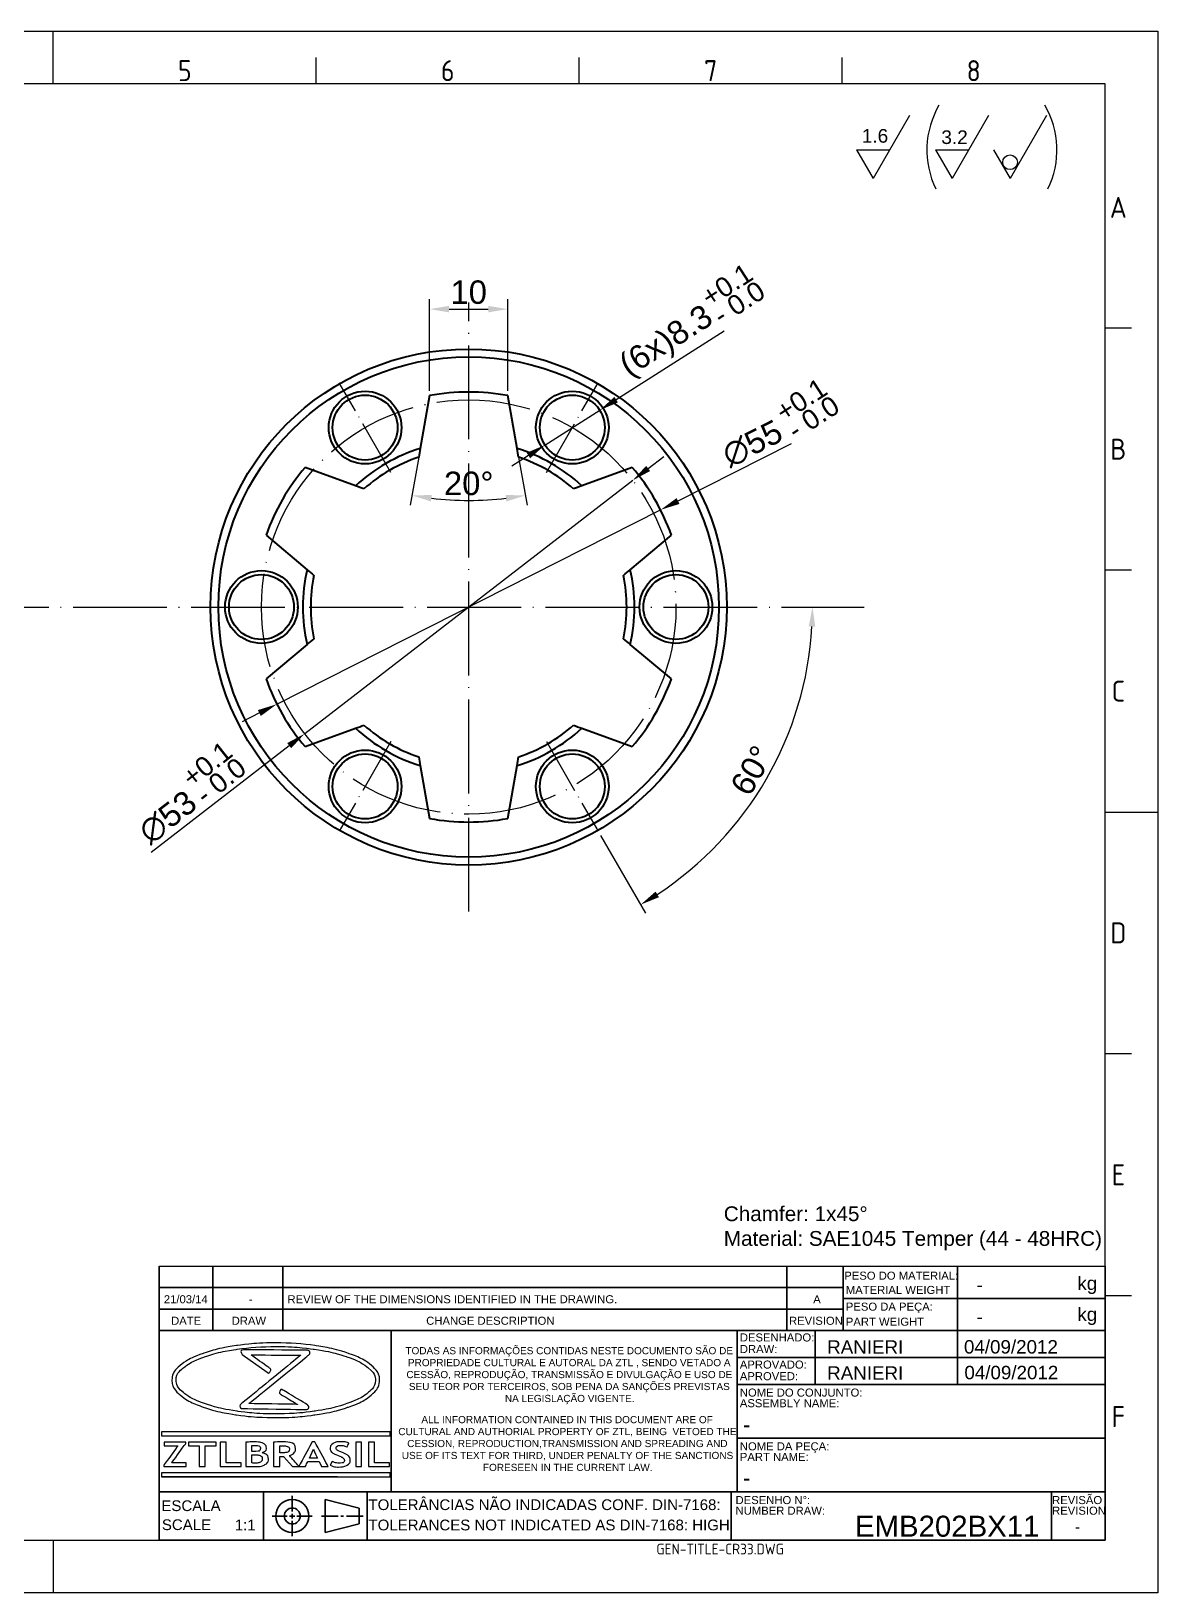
# Model space of a CAD drawing. Header units: millimetres. Extents: x 2070 to 2352, y 1244 to 1444.
# Drawn here: x 2208.4 to 2352.4, y 1244.4 to 1444.1 of the extents above; entities that cross this region are included whole.
import ezdxf
from ezdxf.enums import TextEntityAlignment as Align

# ---------------------------------------------------------------- set-up
doc = ezdxf.new("R2010")
doc.units = ezdxf.units.MM
for name, pattern in [('ACAD_ISO02W100', [15, 12, -3]), ('ACAD_ISO04W100', [30, 24, -3, 0, -3]), ('ACAD_ISO05W100', [33, 24, -3, 0, -3, 0, -3])]:
    doc.linetypes.add(name, pattern=pattern)
for name, color, linetype, lineweight in [('AM_0', 7, 'Continuous', 40), ('AM_4', 1, 'ACAD_ISO04W100', 25), ('AM_5', 3, 'Continuous', 25), ('AM_8', 40, 'ACAD_ISO02W100', 35), ('AM_BOR', 2, 'ACAD_ISO05W100', 35)]:
    doc.layers.add(name, color=color, linetype=linetype, lineweight=lineweight)
doc.layers.add('Camada 1', color=7, linetype='Continuous')
doc.styles.add('ACISOTS', font='isocp.shx', dxfattribs={"height": 1})
doc.styles.get("Standard").update_dxf_attribs({"font": 'arial.ttf'})
doc.dimstyles.new('ISO-25', dxfattribs={"dimtxt": 3, "dimasz": 2.5, "dimexe": 1.25, "dimexo": 0.625, "dimtad": 1, "dimtxsty": 'Standard', "dimcen": 2.5, "dimadec": 0, "dimazin": 0, "dimtfac": 1, "dimtmove": 0, "dimatfit": 3, "dimfxl": 1, "dimarcsym": 0})

# ---------------------------------------------------------------- blocks, each defined once
blk = doc.blocks.new('A3 ZTL')
for p, q in [((401.17, 280.82), (19.57, 280.82)), ((401.17, 9.78), (401.17, 280.82)), ((19.57, 9.78), (401.17, 9.78))]:
    blk.add_line(p, q)
at = {"layer": 'AM_BOR', "color": 135, "linetype": 'Continuous', "lineweight": 25}
for p, q in [((0, 290.61), (410.96, 290.61)), ((410.96, 290.61), (410.96, 0)), ((410.96, 0), (0, 0))]:
    blk.add_line(p, q, dxfattribs=at)
at = {"layer": 'AM_BOR', "color": 135, "lineweight": 25}
for p, q in [((205.48, 280.82), (205.48, 290.61)), ((254.4, 280.82), (254.4, 285.71)), ((303.33, 280.82), (303.33, 285.71)), ((352.25, 280.82), (352.25, 285.71)), ((406.07, 235.32), (401.17, 235.32)), ((406.07, 190.31), (401.17, 190.31)), ((401.17, 145.3), (410.96, 145.3)), ((406.07, 100.29), (401.17, 100.29)), ((406.07, 55.28), (401.17, 55.28)), ((205.48, 9.78), (205.48, 0))]:
    blk.add_line(p, q, dxfattribs=at)
at = {"layer": 'AM_BOR', "color": 135, "lineweight": 25, "style": 'ACISOTS'}
for s, p in [('5', (229.94, 283.27)), ('6', (278.86, 283.27)), ('7', (327.79, 283.27)), ('8', (376.71, 283.27)), ('A', (403.62, 257.83)), ('B', (403.62, 212.82)), ('C', (403.62, 167.81)), ('D', (403.62, 122.8)), ('E', (403.62, 77.79)), ('F', (403.62, 32.78))]:
    blk.add_text(s, height=3.91, dxfattribs=at).set_placement(p, align=Align.MIDDLE)
blk = doc.blocks.new('*D17')
at = {"layer": 'AM_5', "color": 0, "lineweight": -2, "ltscale": 0.5, "transparency": 16777216}
for p, q in [((2296.97, 1405.77), (2283.18, 1396.99)), ((2274.07, 1391.19), (2281.07, 1395.65)), ((2271.96, 1389.85), (2269.85, 1388.51))]:
    blk.add_line(p, q, dxfattribs=at)
at = {"layer": 'AM_5', "color": 0, "ltscale": 0.5, "transparency": 16777216}
for points in [[(2282.95, 1397.35), (2283.4, 1396.64), (2281.07, 1395.65)], [(2271.73, 1390.2), (2272.18, 1389.5), (2274.07, 1391.19)]]:
    blk.add_solid(points, dxfattribs=at)
at = {"layer": 'Defpoints', "color": 0, "ltscale": 0.5, "transparency": 16777216}
for p in [(2281.07, 1395.65), (2274.07, 1391.19)]:
    blk.add_point(p, dxfattribs=at)
at = {"layer": 'AM_5', "color": 0, "ltscale": 0.5, "transparency": 16777216, "insert": (2289.74, 1404.24), "char_height": 3, "attachment_point": 5, "rotation": 32.4805}
blk.add_mtext('(6x)8.3', dxfattribs=at)
blk = doc.blocks.new('*D18')
at = {"layer": 'AM_5', "color": 0, "lineweight": -2, "ltscale": 0.5, "transparency": 16777216}
for p, q in [((2259.32, 1398.14), (2259.32, 1409.83)), ((2261.82, 1408.58), (2266.82, 1408.58)), ((2269.32, 1398.14), (2269.32, 1409.83))]:
    blk.add_line(p, q, dxfattribs=at)
at = {"layer": 'AM_5', "color": 0, "ltscale": 0.5, "transparency": 16777216}
for points in [[(2261.82, 1408.99), (2261.82, 1408.16), (2259.32, 1408.58)], [(2266.82, 1408.99), (2266.82, 1408.16), (2269.32, 1408.58)]]:
    blk.add_solid(points, dxfattribs=at)
at = {"layer": 'Defpoints', "color": 0, "ltscale": 0.5, "transparency": 16777216}
for p in [(2269.32, 1408.58), (2259.32, 1397.52), (2269.32, 1397.52)]:
    blk.add_point(p, dxfattribs=at)
at = {"layer": 'AM_5', "color": 0, "ltscale": 0.5, "transparency": 16777216, "insert": (2264.32, 1410.73), "char_height": 3, "attachment_point": 5}
blk.add_mtext('10', dxfattribs=at)
blk = doc.blocks.new('*D19')
at = {"layer": 'AM_5', "color": 0, "lineweight": -2, "ltscale": 0.5, "transparency": 16777216}
for p, q in [((2258.02, 1390.13), (2256.85, 1383.52)), ((2270.62, 1390.13), (2271.79, 1383.52))]:
    blk.add_line(p, q, dxfattribs=at)
blk.add_arc((2264.32, 1425.87), 41.76, 263.4309, 276.5691, dxfattribs=at)
at = {"layer": 'AM_5', "color": 0, "ltscale": 0.5, "transparency": 16777216}
for points in [[(2259.48, 1383.98), (2259.6, 1384.8), (2257.07, 1384.75)], [(2269.03, 1384.8), (2269.15, 1383.98), (2271.57, 1384.75)]]:
    blk.add_solid(points, dxfattribs=at)
at = {"layer": 'Defpoints', "color": 0, "ltscale": 0.5, "transparency": 16777216}
for p in [(2259.32, 1397.52), (2269.32, 1397.52), (2258.12, 1390.75), (2270.51, 1390.75), (2261.89, 1384.19)]:
    blk.add_point(p, dxfattribs=at)
at = {"layer": 'AM_5', "color": 0, "ltscale": 0.5, "transparency": 16777216, "insert": (2264.32, 1386.27), "char_height": 3, "attachment_point": 5}
blk.add_mtext('20°', dxfattribs=at)
blk = doc.blocks.new('*D20')
at = {"layer": 'AM_5', "color": 0, "lineweight": -2, "ltscale": 0.5, "transparency": 16777216}
blk.add_line((2281.19, 1341.25), (2286.92, 1331.32), dxfattribs=at)
blk.add_arc((2264.32, 1370.47), 43.96, 303.2586, 356.7414, dxfattribs=at)
at = {"layer": 'AM_5', "color": 0, "ltscale": 0.5, "transparency": 16777216}
for points in [[(2307.79, 1367.99), (2308.63, 1367.96), (2308.28, 1370.47)], [(2288.65, 1333.36), (2288.21, 1334.07), (2286.3, 1332.4)]]:
    blk.add_solid(points, dxfattribs=at)
at = {"layer": 'Defpoints', "color": 0, "ltscale": 0.5, "transparency": 16777216}
for p in [(2153.32, 1370.47), (2314.88, 1370.47), (2274.26, 1353.26), (2298, 1342.21), (2280.88, 1341.79)]:
    blk.add_point(p, dxfattribs=at)
at = {"layer": 'AM_5', "color": 0, "ltscale": 0.5, "transparency": 16777216, "insert": (2300.52, 1349.57), "char_height": 3, "attachment_point": 5, "rotation": 60}
blk.add_mtext('60°', dxfattribs=at)
blk = doc.blocks.new('*D21')
at = {"layer": 'AM_5', "color": 0, "lineweight": -2, "ltscale": 0.5, "transparency": 16777216}
for p, q in [((2305.55, 1391.36), (2291.08, 1384.03)), ((2239.79, 1358.05), (2288.85, 1382.9)), ((2237.56, 1356.92), (2235.33, 1355.79))]:
    blk.add_line(p, q, dxfattribs=at)
at = {"layer": 'AM_5', "color": 0, "ltscale": 0.5, "transparency": 16777216}
for points in [[(2290.89, 1384.4), (2291.27, 1383.66), (2288.85, 1382.9)], [(2237.37, 1357.29), (2237.74, 1356.54), (2239.79, 1358.05)]]:
    blk.add_solid(points, dxfattribs=at)
at = {"layer": 'Defpoints', "color": 0, "ltscale": 0.5, "transparency": 16777216}
for p in [(2288.85, 1382.9), (2239.79, 1358.05)]:
    blk.add_point(p, dxfattribs=at)
at = {"layer": 'AM_5', "color": 0, "ltscale": 0.5, "transparency": 16777216, "insert": (2300.6, 1391.37), "char_height": 3, "attachment_point": 5, "rotation": 26.8656}
blk.add_mtext('∅55', dxfattribs=at)
blk = doc.blocks.new('*D22')
at = {"layer": 'AM_5', "color": 0, "lineweight": -2, "ltscale": 0.5, "transparency": 16777216}
for p, q in [((2287.27, 1388.2), (2289.25, 1389.73)), ((2285.29, 1386.67), (2243.35, 1354.27)), ((2223.73, 1339.12), (2241.37, 1352.74))]:
    blk.add_line(p, q, dxfattribs=at)
at = {"layer": 'AM_5', "color": 0, "ltscale": 0.5, "transparency": 16777216}
for points in [[(2287.01, 1388.53), (2287.52, 1387.87), (2285.29, 1386.67)], [(2241.11, 1353.07), (2241.62, 1352.42), (2243.35, 1354.27)]]:
    blk.add_solid(points, dxfattribs=at)
at = {"layer": 'Defpoints', "color": 0, "ltscale": 0.5, "transparency": 16777216}
for p in [(2285.29, 1386.67), (2243.35, 1354.27)]:
    blk.add_point(p, dxfattribs=at)
at = {"layer": 'AM_5', "color": 0, "ltscale": 0.5, "transparency": 16777216, "insert": (2225.84, 1343.58), "char_height": 3, "attachment_point": 5, "rotation": 37.6856}
blk.add_mtext('∅53', dxfattribs=at)

msp = doc.modelspace()

# ---------------------------------------------------------------- linework, layer by layer
at = {"linetype": 'Continuous'}
msp.add_line((2224.74, 1286.165), (2345.704, 1286.165), dxfattribs=at)
at = {"layer": 'AM_0', "linetype": 'Continuous'}
for p, q in [((2259.318, 1397.515), (2258.125, 1390.749)), ((2270.511, 1390.749), (2269.318, 1397.515)), ((2249.855, 1385.974), (2243.399, 1388.324)), ((2285.236, 1388.324), (2278.78, 1385.974)), ((2238.399, 1379.664), (2243.662, 1375.248)), ((2284.973, 1375.248), (2290.236, 1379.664)), ((2243.662, 1365.699), (2238.399, 1361.283)), ((2290.236, 1361.283), (2284.973, 1365.699)), ((2243.399, 1352.623), (2249.855, 1354.972)), ((2278.78, 1354.972), (2285.236, 1352.623)), ((2258.125, 1350.198), (2259.318, 1343.432)), ((2269.318, 1343.432), (2270.511, 1350.198))]:
    msp.add_line(p, q, dxfattribs=at)
for centre, radius in [((2264.318, 1370.473), 33), ((2264.318, 1370.473), 32), ((2251.068, 1393.423), 4.65), ((2251.068, 1393.423), 4.15), ((2277.568, 1393.423), 4.65), ((2277.568, 1393.423), 4.15), ((2237.818, 1370.473), 4.65), ((2237.818, 1370.473), 4.15), ((2290.818, 1370.473), 4.65), ((2290.818, 1370.473), 4.15), ((2251.068, 1347.524), 4.65), ((2251.068, 1347.524), 4.15), ((2277.568, 1347.524), 4.65), ((2277.568, 1347.524), 4.15)]:
    msp.add_circle(centre, radius, dxfattribs=at)
for radius, start, end in [(27.5, 79.52432, 100.47568), (21.2, 106.98535, 133.01465), (21.2, 46.98535, 73.01465), (27.5, 139.52432, 160.47568), (20.2, 108.43922, 131.56078), (20.2, 48.43922, 71.56078), (27.5, 19.52432, 40.47568), (21.2, 166.98535, 193.01465), (20.2, 168.43922, 191.56078), (20.2, 348.43922, 11.56078), (21.2, 346.98535, 13.01465), (27.5, 199.52432, 220.47568), (27.5, 319.52432, 340.47568), (21.2, 226.98535, 253.01465), (20.2, 228.43922, 251.56078), (21.2, 286.98535, 313.01465), (20.2, 288.43922, 311.56078), (27.5, 259.52432, 280.47568)]:
    msp.add_arc((2264.318, 1370.473), radius, start, end, dxfattribs=at)
for points in [[(2258.125, 1390.749), (2258.059, 1390.379), (2257.994, 1390.008), (2257.928, 1389.636)], [(2270.707, 1389.636), (2270.641, 1390.008), (2270.576, 1390.379), (2270.511, 1390.749)], [(2250.917, 1385.588), (2250.562, 1385.717), (2250.208, 1385.846), (2249.855, 1385.974)], [(2278.78, 1385.974), (2278.427, 1385.846), (2278.073, 1385.717), (2277.719, 1385.588)], [(2243.662, 1375.248), (2243.95, 1375.006), (2244.238, 1374.764), (2244.527, 1374.522)], [(2284.108, 1374.522), (2284.397, 1374.764), (2284.686, 1375.006), (2284.973, 1375.248)], [(2244.527, 1366.425), (2244.238, 1366.183), (2243.95, 1365.941), (2243.662, 1365.699)], [(2284.973, 1365.699), (2284.686, 1365.941), (2284.397, 1366.183), (2284.108, 1366.425)], [(2249.855, 1354.972), (2250.208, 1355.101), (2250.562, 1355.23), (2250.917, 1355.359)], [(2277.719, 1355.359), (2278.073, 1355.23), (2278.427, 1355.101), (2278.78, 1354.972)], [(2257.928, 1351.311), (2257.994, 1350.939), (2258.059, 1350.568), (2258.125, 1350.198)], [(2270.511, 1350.198), (2270.576, 1350.568), (2270.641, 1350.939), (2270.707, 1351.311)]]:
    msp.add_open_spline(points, degree=3, dxfattribs=at)
at = {"layer": 'AM_4', "ltscale": 0.5}
for p, q in [((2264.318, 1331.523), (2264.318, 1409.424)), ((2153.324, 1370.473), (2314.877, 1370.473))]:
    msp.add_line(p, q, dxfattribs=at)
at = {"layer": 'AM_4', "ltscale": 0.3}
for p, q in [((2254.38, 1387.686), (2247.755, 1399.161)), ((2274.255, 1387.686), (2280.88, 1399.161)), ((2254.38, 1353.261), (2247.755, 1341.786)), ((2274.255, 1353.261), (2280.88, 1341.786))]:
    msp.add_line(p, q, dxfattribs=at)
at = {"layer": 'AM_4', "ltscale": 0.5}
msp.add_circle((2264.318, 1370.473), 26.5, dxfattribs=at)
at = {"layer": 'AM_5'}
for p, q in [((2320.696, 1433.345), (2316.04, 1425.28)), ((2330.779, 1433.345), (2326.123, 1425.28)), ((2338.193, 1433.345), (2333.537, 1425.28)), ((2313.924, 1428.946), (2318.156, 1428.946)), ((2313.924, 1428.946), (2316.04, 1425.28)), ((2324.007, 1428.946), (2328.239, 1428.946)), ((2324.007, 1428.946), (2326.123, 1425.28)), ((2331.421, 1428.946), (2333.537, 1425.28))]:
    msp.add_line(p, q, dxfattribs=at)
msp.add_circle((2333.545, 1427.358), 0.939, dxfattribs=at)
for centre, start, end in [((2334.303, 1428.938), 149.81687, 205.95777), ((2328.141, 1428.938), 334.04223, 30.18313)]:
    msp.add_arc(centre, 11.397, start, end, dxfattribs=at)
at = {"layer": 'AM_8', "color": 0, "linetype": 'Continuous'}
for p, q in [((2224.74, 1286.165), (2224.74, 1251.113)), ((2231.613, 1286.165), (2231.613, 1277.918)), ((2240.548, 1286.165), (2240.548, 1277.918)), ((2305.004, 1286.165), (2305.004, 1277.918)), ((2312.197, 1277.918), (2312.197, 1286.165)), ((2326.803, 1286.165), (2326.803, 1282.042)), ((2345.704, 1251.113), (2345.704, 1286.165)), ((2312.197, 1283.416), (2224.74, 1283.416)), ((2224.74, 1280.667), (2312.197, 1280.667)), ((2312.197, 1282.042), (2345.704, 1282.042)), ((2326.803, 1282.042), (2326.803, 1277.918)), ((2224.74, 1277.918), (2297.593, 1277.918)), ((2254.395, 1277.918), (2254.395, 1257.299)), ((2297.593, 1277.918), (2345.704, 1277.918)), ((2298.643, 1277.918), (2298.643, 1264.859)), ((2308.622, 1277.918), (2308.622, 1271.045)), ((2326.803, 1277.918), (2326.803, 1271.045)), ((2298.643, 1274.481), (2345.704, 1274.481)), ((2298.643, 1271.045), (2345.704, 1271.045)), ((2298.643, 1264.859), (2298.643, 1257.299)), ((2298.643, 1264.172), (2345.704, 1264.172)), ((2225.041, 1259.231), (2247.556, 1259.231)), ((2297.593, 1257.299), (2224.74, 1257.299)), ((2255.23, 1257.299), (2224.74, 1257.299)), ((2238.097, 1257.299), (2238.097, 1251.113)), ((2241.76, 1256.803), (2241.76, 1254.763)), ((2250.304, 1255.226), (2245.98, 1256.322)), ((2245.98, 1256.322), (2245.98, 1252.09)), ((2251.332, 1257.299), (2251.332, 1251.113)), ((2297.593, 1257.299), (2338.831, 1257.299)), ((2297.88, 1251.113), (2297.88, 1257.299)), ((2345.704, 1257.299), (2338.831, 1257.299)), ((2338.831, 1257.299), (2338.831, 1251.113)), ((2241.76, 1254.48), (2241.76, 1253.871)), ((2250.304, 1255.226), (2250.304, 1253.186)), ((2239.175, 1254.206), (2241.115, 1254.206)), ((2241.41, 1254.206), (2242.092, 1254.206)), ((2241.76, 1253.598), (2241.76, 1251.609)), ((2242.355, 1254.206), (2244.283, 1254.206)), ((2245.509, 1254.206), (2247.635, 1254.206)), ((2250.304, 1253.186), (2245.98, 1252.09)), ((2247.962, 1254.206), (2248.304, 1254.206)), ((2248.7, 1254.206), (2250.805, 1254.206)), ((2224.74, 1251.113), (2345.704, 1251.113))]:
    msp.add_line(p, q, dxfattribs=at)
for radius in [2.116, 1.02]:
    msp.add_circle((2241.76, 1254.206), radius, dxfattribs=at)
at = {"layer": 'Camada 1'}
for points, knots in [([(2239.649, 1276.355), (2241.422, 1276.355), (2243.116, 1276.231), (2244.664, 1276.006), (2244.664, 1276.006), (2246.273, 1275.773), (2247.724, 1275.43), (2248.941, 1275.006), (2248.941, 1275.006), (2250.19, 1274.57), (2251.199, 1274.043), (2251.888, 1273.454), (2251.888, 1273.454), (2252.559, 1272.881), (2252.929, 1272.247), (2252.929, 1271.576), (2252.929, 1271.576), (2252.929, 1270.906), (2252.559, 1270.272), (2251.888, 1269.698), (2251.888, 1269.698), (2251.199, 1269.109), (2250.19, 1268.583), (2248.941, 1268.147), (2248.941, 1268.147), (2247.724, 1267.722), (2246.273, 1267.38), (2244.664, 1267.146), (2244.664, 1267.146), (2243.116, 1266.921), (2241.422, 1266.797), (2239.649, 1266.797), (2239.649, 1266.797), (2237.876, 1266.797), (2236.181, 1266.921), (2234.633, 1267.146), (2234.633, 1267.146), (2233.024, 1267.38), (2231.573, 1267.722), (2230.356, 1268.147), (2230.356, 1268.147), (2229.107, 1268.583), (2228.099, 1269.109), (2227.41, 1269.698), (2227.41, 1269.698), (2226.739, 1270.272), (2226.368, 1270.906), (2226.368, 1271.576), (2226.368, 1271.576), (2226.368, 1272.247), (2226.739, 1272.881), (2227.41, 1273.454), (2227.41, 1273.454), (2228.099, 1274.043), (2229.107, 1274.57), (2230.356, 1275.006), (2230.356, 1275.006), (2231.573, 1275.43), (2233.024, 1275.773), (2234.633, 1276.006), (2234.633, 1276.006), (2236.181, 1276.231), (2237.876, 1276.355), (2239.649, 1276.355)], [0, 0, 0, 0, 0.0588235, 0.0588235, 0.0588235, 0.0882353, 0.1176471, 0.1176471, 0.1176471, 0.1470588, 0.1764706, 0.1764706, 0.1764706, 0.2058824, 0.2352941, 0.2352941, 0.2352941, 0.2647059, 0.2941176, 0.2941176, 0.2941176, 0.3235294, 0.3529412, 0.3529412, 0.3529412, 0.3823529, 0.4117647, 0.4117647, 0.4117647, 0.4411765, 0.4705882, 0.4705882, 0.4705882, 0.5, 0.5294118, 0.5294118, 0.5294118, 0.5588235, 0.5882353, 0.5882353, 0.5882353, 0.6176471, 0.6470588, 0.6470588, 0.6470588, 0.6764706, 0.7058824, 0.7058824, 0.7058824, 0.7352941, 0.7647059, 0.7647059, 0.7647059, 0.7941176, 0.8235294, 0.8235294, 0.8235294, 0.8529412, 0.8823529, 0.8823529, 0.8823529, 0.9411765, 1, 1, 1, 1]), ([(2239.649, 1275.884), (2237.907, 1275.884), (2236.245, 1275.763), (2234.729, 1275.543), (2234.729, 1275.543), (2233.154, 1275.315), (2231.736, 1274.981), (2230.55, 1274.567), (2230.55, 1274.567), (2229.396, 1274.164), (2228.466, 1273.689), (2227.833, 1273.166), (2227.833, 1273.166), (2227.232, 1272.67), (2226.9, 1272.133), (2226.9, 1271.576), (2226.9, 1271.576), (2226.9, 1271.02), (2227.232, 1270.483), (2227.833, 1269.987), (2227.833, 1269.987), (2228.466, 1269.464), (2229.396, 1268.988), (2230.55, 1268.585), (2230.55, 1268.585), (2231.736, 1268.171), (2233.154, 1267.837), (2234.729, 1267.609), (2234.729, 1267.609), (2236.244, 1267.39), (2237.907, 1267.269), (2239.649, 1267.269), (2239.649, 1267.269), (2241.391, 1267.269), (2243.053, 1267.39), (2244.569, 1267.609), (2244.569, 1267.609), (2246.144, 1267.837), (2247.561, 1268.171), (2248.747, 1268.585), (2248.747, 1268.585), (2249.901, 1268.988), (2250.831, 1269.464), (2251.465, 1269.987), (2251.465, 1269.987), (2252.066, 1270.483), (2252.398, 1271.02), (2252.398, 1271.576), (2252.398, 1271.576), (2252.398, 1272.133), (2252.066, 1272.67), (2251.465, 1273.166), (2251.465, 1273.166), (2250.831, 1273.689), (2249.901, 1274.164), (2248.747, 1274.567), (2248.747, 1274.567), (2247.561, 1274.981), (2246.144, 1275.315), (2244.569, 1275.543), (2244.569, 1275.543), (2243.053, 1275.763), (2241.391, 1275.884), (2239.649, 1275.884)], [0, 0, 0, 0, 0.0588235, 0.0588235, 0.0588235, 0.0882353, 0.1176471, 0.1176471, 0.1176471, 0.1470588, 0.1764706, 0.1764706, 0.1764706, 0.2058824, 0.2352941, 0.2352941, 0.2352941, 0.2647059, 0.2941176, 0.2941176, 0.2941176, 0.3235294, 0.3529412, 0.3529412, 0.3529412, 0.3823529, 0.4117647, 0.4117647, 0.4117647, 0.4411765, 0.4705882, 0.4705882, 0.4705882, 0.5, 0.5294118, 0.5294118, 0.5294118, 0.5588235, 0.5882353, 0.5882353, 0.5882353, 0.6176471, 0.6470588, 0.6470588, 0.6470588, 0.6764706, 0.7058824, 0.7058824, 0.7058824, 0.7352941, 0.7647059, 0.7647059, 0.7647059, 0.7941176, 0.8235294, 0.8235294, 0.8235294, 0.8529412, 0.8823529, 0.8823529, 0.8823529, 0.9411765, 1, 1, 1, 1]), ([(2238.544, 1272.594), (2238.544, 1272.594), (2235.362, 1274.874), (2235.362, 1274.874), (2235.362, 1274.874), (2235.126, 1275.044), (2235.222, 1275.474), (2235.501, 1275.472), (2235.501, 1275.472), (2235.501, 1275.472), (2243.718, 1275.406), (2243.718, 1275.406), (2243.718, 1275.406), (2243.988, 1275.404), (2244.088, 1274.997), (2243.868, 1274.818), (2243.868, 1274.818), (2243.868, 1274.818), (2236.218, 1268.585), (2236.218, 1268.585), (2236.218, 1268.585), (2236.218, 1268.585), (2242.418, 1268.486), (2242.418, 1268.486), (2242.418, 1268.486), (2242.418, 1268.486), (2240.333, 1269.742), (2240.333, 1269.742), (2240.333, 1269.742), (2240.195, 1269.825), (2240.058, 1269.907), (2240.178, 1270.194), (2240.178, 1270.194), (2240.297, 1270.48), (2240.435, 1270.398), (2240.572, 1270.315), (2240.572, 1270.315), (2240.572, 1270.315), (2243.698, 1268.432), (2243.698, 1268.432), (2243.698, 1268.432), (2243.954, 1268.277), (2243.863, 1267.819), (2243.575, 1267.823), (2243.575, 1267.823), (2243.575, 1267.823), (2235.358, 1267.955), (2235.358, 1267.955), (2235.358, 1267.955), (2235.089, 1267.96), (2234.991, 1268.365), (2235.21, 1268.544), (2235.21, 1268.544), (2235.21, 1268.544), (2242.852, 1274.77), (2242.852, 1274.77), (2242.852, 1274.77), (2242.852, 1274.77), (2236.483, 1274.821), (2236.483, 1274.821), (2236.483, 1274.821), (2236.483, 1274.821), (2238.819, 1273.147), (2238.819, 1273.147), (2238.819, 1273.147), (2238.949, 1273.054), (2239.079, 1272.96), (2238.942, 1272.684), (2238.942, 1272.684), (2238.804, 1272.407), (2238.674, 1272.501), (2238.544, 1272.594)], [0, 0, 0, 0, 0.0526316, 0.0526316, 0.0526316, 0.0789474, 0.1052632, 0.1052632, 0.1052632, 0.1315789, 0.1578947, 0.1578947, 0.1578947, 0.1842105, 0.2105263, 0.2105263, 0.2105263, 0.2368421, 0.2631579, 0.2631579, 0.2631579, 0.2894737, 0.3157895, 0.3157895, 0.3157895, 0.3421053, 0.3684211, 0.3684211, 0.3684211, 0.3947368, 0.4210526, 0.4210526, 0.4210526, 0.4473684, 0.4736842, 0.4736842, 0.4736842, 0.5, 0.5263158, 0.5263158, 0.5263158, 0.5526316, 0.5789474, 0.5789474, 0.5789474, 0.6052632, 0.6315789, 0.6315789, 0.6315789, 0.6578947, 0.6842105, 0.6842105, 0.6842105, 0.7105263, 0.7368421, 0.7368421, 0.7368421, 0.7631579, 0.7894737, 0.7894737, 0.7894737, 0.8157895, 0.8421053, 0.8421053, 0.8421053, 0.8684211, 0.8947368, 0.8947368, 0.8947368, 0.9473684, 1, 1, 1, 1]), ([(2225.098, 1264.953), (2225.098, 1264.953), (2254.2, 1264.953), (2254.2, 1264.953), (2254.2, 1264.953), (2254.2, 1264.953), (2254.257, 1264.953), (2254.257, 1264.953), (2254.257, 1264.953), (2254.257, 1264.953), (2254.257, 1264.896), (2254.257, 1264.896), (2254.257, 1264.896), (2254.257, 1264.896), (2254.257, 1264.517), (2254.257, 1264.517), (2254.257, 1264.517), (2254.257, 1264.517), (2254.257, 1264.46), (2254.257, 1264.46), (2254.257, 1264.46), (2254.257, 1264.46), (2254.2, 1264.46), (2254.2, 1264.46), (2254.2, 1264.46), (2254.2, 1264.46), (2225.098, 1264.46), (2225.098, 1264.46), (2225.098, 1264.46), (2225.098, 1264.46), (2225.041, 1264.46), (2225.041, 1264.46), (2225.041, 1264.46), (2225.041, 1264.46), (2225.041, 1264.517), (2225.041, 1264.517), (2225.041, 1264.517), (2225.041, 1264.517), (2225.041, 1264.896), (2225.041, 1264.896), (2225.041, 1264.896), (2225.041, 1264.896), (2225.041, 1264.953), (2225.041, 1264.953), (2225.041, 1264.953), (2225.041, 1264.953), (2225.098, 1264.953), (2225.098, 1264.953)], [0, 0, 0, 0, 0.0769231, 0.0769231, 0.0769231, 0.1153846, 0.1538462, 0.1538462, 0.1538462, 0.1923077, 0.2307692, 0.2307692, 0.2307692, 0.2692308, 0.3076923, 0.3076923, 0.3076923, 0.3461538, 0.3846154, 0.3846154, 0.3846154, 0.4230769, 0.4615385, 0.4615385, 0.4615385, 0.5, 0.5384615, 0.5384615, 0.5384615, 0.5769231, 0.6153846, 0.6153846, 0.6153846, 0.6538462, 0.6923077, 0.6923077, 0.6923077, 0.7307692, 0.7692308, 0.7692308, 0.7692308, 0.8076923, 0.8461538, 0.8461538, 0.8461538, 0.9230769, 1, 1, 1, 1]), ([(2225.33, 1260.524), (2225.33, 1260.524), (2225.33, 1260.704), (2225.33, 1260.704), (2225.33, 1260.704), (2225.33, 1260.704), (2227.111, 1263.166), (2227.111, 1263.166), (2227.111, 1263.166), (2227.111, 1263.166), (2225.36, 1263.166), (2225.36, 1263.166), (2225.36, 1263.166), (2225.36, 1263.166), (2225.36, 1263.661), (2225.36, 1263.661), (2225.36, 1263.661), (2225.36, 1263.661), (2228.143, 1263.661), (2228.143, 1263.661), (2228.143, 1263.661), (2228.143, 1263.661), (2228.143, 1263.481), (2228.143, 1263.481), (2228.143, 1263.481), (2228.143, 1263.481), (2226.357, 1261.019), (2226.357, 1261.019), (2226.357, 1261.019), (2226.357, 1261.019), (2228.206, 1261.019), (2228.206, 1261.019), (2228.206, 1261.019), (2228.206, 1261.019), (2228.206, 1260.524), (2228.206, 1260.524), (2228.206, 1260.524), (2228.206, 1260.524), (2225.33, 1260.524), (2225.33, 1260.524)], [0, 0, 0, 0, 0.0909091, 0.0909091, 0.0909091, 0.1363636, 0.1818182, 0.1818182, 0.1818182, 0.2272727, 0.2727273, 0.2727273, 0.2727273, 0.3181818, 0.3636364, 0.3636364, 0.3636364, 0.4090909, 0.4545455, 0.4545455, 0.4545455, 0.5, 0.5454545, 0.5454545, 0.5454545, 0.5909091, 0.6363636, 0.6363636, 0.6363636, 0.6818182, 0.7272727, 0.7272727, 0.7272727, 0.7727273, 0.8181818, 0.8181818, 0.8181818, 0.9090909, 1, 1, 1, 1]), ([(2230.613, 1263.166), (2230.613, 1263.166), (2230.613, 1260.524), (2230.613, 1260.524), (2230.613, 1260.524), (2230.613, 1260.524), (2229.855, 1260.524), (2229.855, 1260.524), (2229.855, 1260.524), (2229.855, 1260.524), (2229.855, 1263.166), (2229.855, 1263.166), (2229.855, 1263.166), (2229.855, 1263.166), (2228.498, 1263.166), (2228.498, 1263.166), (2228.498, 1263.166), (2228.498, 1263.166), (2228.498, 1263.661), (2228.498, 1263.661), (2228.498, 1263.661), (2228.498, 1263.661), (2232.031, 1263.661), (2232.031, 1263.661), (2232.031, 1263.661), (2232.031, 1263.661), (2232.031, 1263.166), (2232.031, 1263.166), (2232.031, 1263.166), (2232.031, 1263.166), (2230.613, 1263.166), (2230.613, 1263.166)], [0, 0, 0, 0, 0.1111111, 0.1111111, 0.1111111, 0.1666667, 0.2222222, 0.2222222, 0.2222222, 0.2777778, 0.3333333, 0.3333333, 0.3333333, 0.3888889, 0.4444444, 0.4444444, 0.4444444, 0.5, 0.5555556, 0.5555556, 0.5555556, 0.6111111, 0.6666667, 0.6666667, 0.6666667, 0.7222222, 0.7777778, 0.7777778, 0.7777778, 0.8888889, 1, 1, 1, 1]), ([(2232.527, 1260.524), (2232.527, 1260.524), (2232.527, 1263.661), (2232.527, 1263.661), (2232.527, 1263.661), (2232.527, 1263.661), (2233.284, 1263.661), (2233.284, 1263.661), (2233.284, 1263.661), (2233.284, 1263.661), (2233.284, 1261.019), (2233.284, 1261.019), (2233.284, 1261.019), (2233.284, 1261.019), (2235.214, 1261.019), (2235.214, 1261.019), (2235.214, 1261.019), (2235.214, 1261.019), (2235.214, 1260.524), (2235.214, 1260.524), (2235.214, 1260.524), (2235.214, 1260.524), (2232.527, 1260.524), (2232.527, 1260.524)], [0, 0, 0, 0, 0.1428571, 0.1428571, 0.1428571, 0.2142857, 0.2857143, 0.2857143, 0.2857143, 0.3571429, 0.4285714, 0.4285714, 0.4285714, 0.5, 0.5714286, 0.5714286, 0.5714286, 0.6428571, 0.7142857, 0.7142857, 0.7142857, 0.8571429, 1, 1, 1, 1]), ([(2237.13, 1260.524), (2237.13, 1260.524), (2235.824, 1260.524), (2235.824, 1260.524), (2235.824, 1260.524), (2235.824, 1260.524), (2235.824, 1263.658), (2235.824, 1263.658), (2235.824, 1263.658), (2236.4, 1263.678), (2236.803, 1263.688), (2237.034, 1263.688), (2237.034, 1263.688), (2237.477, 1263.688), (2237.823, 1263.619), (2238.073, 1263.479), (2238.073, 1263.479), (2238.323, 1263.34), (2238.447, 1263.142), (2238.447, 1262.884), (2238.447, 1262.884), (2238.447, 1262.635), (2238.268, 1262.439), (2237.911, 1262.295), (2237.911, 1262.295), (2238.441, 1262.159), (2238.706, 1261.879), (2238.706, 1261.455), (2238.706, 1261.455), (2238.706, 1261.17), (2238.559, 1260.944), (2238.267, 1260.775), (2238.267, 1260.775), (2237.974, 1260.608), (2237.595, 1260.524), (2237.13, 1260.524)], [0, 0, 0, 0, 0.1, 0.1, 0.1, 0.15, 0.2, 0.2, 0.2, 0.25, 0.3, 0.3, 0.3, 0.35, 0.4, 0.4, 0.4, 0.45, 0.5, 0.5, 0.5, 0.55, 0.6, 0.6, 0.6, 0.65, 0.7, 0.7, 0.7, 0.75, 0.8, 0.8, 0.8, 0.9, 1, 1, 1, 1]), ([(2236.582, 1263.213), (2236.582, 1263.213), (2236.582, 1262.461), (2236.582, 1262.461), (2236.582, 1262.461), (2236.699, 1262.456), (2236.821, 1262.453), (2236.949, 1262.453), (2236.949, 1262.453), (2237.442, 1262.453), (2237.689, 1262.589), (2237.689, 1262.862), (2237.689, 1262.862), (2237.689, 1263.103), (2237.465, 1263.224), (2237.017, 1263.224), (2237.017, 1263.224), (2236.898, 1263.224), (2236.753, 1263.22), (2236.582, 1263.213)], [0, 0, 0, 0, 0.1666667, 0.1666667, 0.1666667, 0.25, 0.3333333, 0.3333333, 0.3333333, 0.4166667, 0.5, 0.5, 0.5, 0.5833333, 0.6666667, 0.6666667, 0.6666667, 0.8333333, 1, 1, 1, 1]), ([(2241.782, 1260.524), (2241.782, 1260.524), (2240.644, 1261.819), (2240.644, 1261.819), (2240.644, 1261.819), (2240.529, 1261.82), (2240.369, 1261.826), (2240.162, 1261.834), (2240.162, 1261.834), (2240.162, 1261.834), (2240.162, 1260.524), (2240.162, 1260.524), (2240.162, 1260.524), (2240.162, 1260.524), (2239.376, 1260.524), (2239.376, 1260.524), (2239.376, 1260.524), (2239.376, 1260.524), (2239.376, 1263.661), (2239.376, 1263.661), (2239.376, 1263.661), (2239.418, 1263.661), (2239.583, 1263.666), (2239.869, 1263.677), (2239.869, 1263.677), (2240.154, 1263.688), (2240.384, 1263.693), (2240.559, 1263.693), (2240.559, 1263.693), (2241.643, 1263.693), (2242.185, 1263.384), (2242.185, 1262.768), (2242.185, 1262.768), (2242.185, 1262.582), (2242.11, 1262.413), (2241.96, 1262.26), (2241.96, 1262.26), (2241.811, 1262.108), (2241.622, 1262), (2241.396, 1261.937), (2241.396, 1261.937), (2241.396, 1261.937), (2242.657, 1260.524), (2242.657, 1260.524), (2242.657, 1260.524), (2242.657, 1260.524), (2241.782, 1260.524), (2241.782, 1260.524)], [0, 0, 0, 0, 0.0769231, 0.0769231, 0.0769231, 0.1153846, 0.1538462, 0.1538462, 0.1538462, 0.1923077, 0.2307692, 0.2307692, 0.2307692, 0.2692308, 0.3076923, 0.3076923, 0.3076923, 0.3461538, 0.3846154, 0.3846154, 0.3846154, 0.4230769, 0.4615385, 0.4615385, 0.4615385, 0.5, 0.5384615, 0.5384615, 0.5384615, 0.5769231, 0.6153846, 0.6153846, 0.6153846, 0.6538462, 0.6923077, 0.6923077, 0.6923077, 0.7307692, 0.7692308, 0.7692308, 0.7692308, 0.8076923, 0.8461538, 0.8461538, 0.8461538, 0.9230769, 1, 1, 1, 1]), ([(2240.162, 1263.177), (2240.162, 1263.177), (2240.162, 1262.306), (2240.162, 1262.306), (2240.162, 1262.306), (2240.303, 1262.297), (2240.41, 1262.293), (2240.484, 1262.293), (2240.484, 1262.293), (2240.8, 1262.293), (2241.032, 1262.325), (2241.178, 1262.391), (2241.178, 1262.391), (2241.325, 1262.457), (2241.399, 1262.584), (2241.399, 1262.774), (2241.399, 1262.774), (2241.399, 1262.928), (2241.32, 1263.036), (2241.162, 1263.097), (2241.162, 1263.097), (2241.005, 1263.159), (2240.757, 1263.189), (2240.419, 1263.189), (2240.419, 1263.189), (2240.337, 1263.189), (2240.252, 1263.186), (2240.162, 1263.177)], [0, 0, 0, 0, 0.125, 0.125, 0.125, 0.1875, 0.25, 0.25, 0.25, 0.3125, 0.375, 0.375, 0.375, 0.4375, 0.5, 0.5, 0.5, 0.5625, 0.625, 0.625, 0.625, 0.6875, 0.75, 0.75, 0.75, 0.875, 1, 1, 1, 1]), ([(2245.512, 1260.524), (2245.512, 1260.524), (2245.201, 1261.16), (2245.201, 1261.16), (2245.201, 1261.16), (2245.201, 1261.16), (2243.738, 1261.16), (2243.738, 1261.16), (2243.738, 1261.16), (2243.738, 1261.16), (2243.44, 1260.524), (2243.44, 1260.524), (2243.44, 1260.524), (2243.44, 1260.524), (2242.599, 1260.524), (2242.599, 1260.524), (2242.599, 1260.524), (2242.599, 1260.524), (2244.3, 1263.704), (2244.3, 1263.704), (2244.3, 1263.704), (2244.3, 1263.704), (2244.633, 1263.704), (2244.633, 1263.704), (2244.633, 1263.704), (2244.633, 1263.704), (2246.348, 1260.524), (2246.348, 1260.524), (2246.348, 1260.524), (2246.348, 1260.524), (2245.512, 1260.524), (2245.512, 1260.524)], [0, 0, 0, 0, 0.1111111, 0.1111111, 0.1111111, 0.1666667, 0.2222222, 0.2222222, 0.2222222, 0.2777778, 0.3333333, 0.3333333, 0.3333333, 0.3888889, 0.4444444, 0.4444444, 0.4444444, 0.5, 0.5555556, 0.5555556, 0.5555556, 0.6111111, 0.6666667, 0.6666667, 0.6666667, 0.7222222, 0.7777778, 0.7777778, 0.7777778, 0.8888889, 1, 1, 1, 1]), ([(2244.467, 1262.744), (2244.467, 1262.744), (2243.953, 1261.586), (2243.953, 1261.586), (2243.953, 1261.586), (2243.953, 1261.586), (2244.979, 1261.586), (2244.979, 1261.586), (2244.979, 1261.586), (2244.979, 1261.586), (2244.467, 1262.744), (2244.467, 1262.744)], [0, 0, 0, 0, 0.25, 0.25, 0.25, 0.375, 0.5, 0.5, 0.5, 0.75, 1, 1, 1, 1]), ([(2246.596, 1260.697), (2246.596, 1260.697), (2246.876, 1261.196), (2246.876, 1261.196), (2246.876, 1261.196), (2247.175, 1261.042), (2247.469, 1260.965), (2247.758, 1260.965), (2247.758, 1260.965), (2248.204, 1260.965), (2248.426, 1261.079), (2248.426, 1261.307), (2248.426, 1261.307), (2248.426, 1261.415), (2248.373, 1261.517), (2248.269, 1261.614), (2248.269, 1261.614), (2248.164, 1261.711), (2247.947, 1261.82), (2247.62, 1261.94), (2247.62, 1261.94), (2247.293, 1262.061), (2247.072, 1262.16), (2246.959, 1262.238), (2246.959, 1262.238), (2246.845, 1262.316), (2246.758, 1262.408), (2246.696, 1262.515), (2246.696, 1262.515), (2246.636, 1262.622), (2246.605, 1262.741), (2246.605, 1262.871), (2246.605, 1262.871), (2246.605, 1263.113), (2246.726, 1263.314), (2246.968, 1263.474), (2246.968, 1263.474), (2247.209, 1263.634), (2247.52, 1263.714), (2247.899, 1263.714), (2247.899, 1263.714), (2248.392, 1263.714), (2248.754, 1263.646), (2248.986, 1263.511), (2248.986, 1263.511), (2248.986, 1263.511), (2248.755, 1263.031), (2248.755, 1263.031), (2248.755, 1263.031), (2248.489, 1263.171), (2248.208, 1263.241), (2247.914, 1263.241), (2247.914, 1263.241), (2247.738, 1263.241), (2247.603, 1263.207), (2247.507, 1263.14), (2247.507, 1263.14), (2247.41, 1263.072), (2247.363, 1262.983), (2247.363, 1262.875), (2247.363, 1262.875), (2247.363, 1262.695), (2247.633, 1262.508), (2248.175, 1262.314), (2248.175, 1262.314), (2248.461, 1262.211), (2248.666, 1262.116), (2248.793, 1262.03), (2248.793, 1262.03), (2248.919, 1261.944), (2249.015, 1261.843), (2249.081, 1261.728), (2249.081, 1261.728), (2249.148, 1261.614), (2249.181, 1261.485), (2249.181, 1261.344), (2249.181, 1261.344), (2249.181, 1261.09), (2249.044, 1260.881), (2248.771, 1260.717), (2248.771, 1260.717), (2248.498, 1260.553), (2248.132, 1260.471), (2247.674, 1260.471), (2247.674, 1260.471), (2247.276, 1260.471), (2246.917, 1260.546), (2246.596, 1260.697)], [0, 0, 0, 0, 0.0434783, 0.0434783, 0.0434783, 0.0652174, 0.0869565, 0.0869565, 0.0869565, 0.1086957, 0.1304348, 0.1304348, 0.1304348, 0.1521739, 0.173913, 0.173913, 0.173913, 0.1956522, 0.2173913, 0.2173913, 0.2173913, 0.2391304, 0.2608696, 0.2608696, 0.2608696, 0.2826087, 0.3043478, 0.3043478, 0.3043478, 0.326087, 0.3478261, 0.3478261, 0.3478261, 0.3695652, 0.3913043, 0.3913043, 0.3913043, 0.4130435, 0.4347826, 0.4347826, 0.4347826, 0.4565217, 0.4782609, 0.4782609, 0.4782609, 0.5, 0.5217391, 0.5217391, 0.5217391, 0.5434783, 0.5652174, 0.5652174, 0.5652174, 0.5869565, 0.6086957, 0.6086957, 0.6086957, 0.6304348, 0.6521739, 0.6521739, 0.6521739, 0.673913, 0.6956522, 0.6956522, 0.6956522, 0.7173913, 0.7391304, 0.7391304, 0.7391304, 0.7608696, 0.7826087, 0.7826087, 0.7826087, 0.8043478, 0.826087, 0.826087, 0.826087, 0.8478261, 0.8695652, 0.8695652, 0.8695652, 0.8913043, 0.9130435, 0.9130435, 0.9130435, 0.9565217, 1, 1, 1, 1]), ([(2249.865, 1260.524), (2249.865, 1260.524), (2249.865, 1263.661), (2249.865, 1263.661), (2249.865, 1263.661), (2249.865, 1263.661), (2250.623, 1263.661), (2250.623, 1263.661), (2250.623, 1263.661), (2250.623, 1263.661), (2250.623, 1260.524), (2250.623, 1260.524), (2250.623, 1260.524), (2250.623, 1260.524), (2249.865, 1260.524), (2249.865, 1260.524)], [0, 0, 0, 0, 0.2, 0.2, 0.2, 0.3, 0.4, 0.4, 0.4, 0.5, 0.6, 0.6, 0.6, 0.8, 1, 1, 1, 1]), ([(2251.511, 1260.524), (2251.511, 1260.524), (2251.511, 1263.661), (2251.511, 1263.661), (2251.511, 1263.661), (2251.511, 1263.661), (2252.269, 1263.661), (2252.269, 1263.661), (2252.269, 1263.661), (2252.269, 1263.661), (2252.269, 1261.019), (2252.269, 1261.019), (2252.269, 1261.019), (2252.269, 1261.019), (2254.198, 1261.019), (2254.198, 1261.019), (2254.198, 1261.019), (2254.198, 1261.019), (2254.198, 1260.524), (2254.198, 1260.524), (2254.198, 1260.524), (2254.198, 1260.524), (2251.511, 1260.524), (2251.511, 1260.524)], [0, 0, 0, 0, 0.1428571, 0.1428571, 0.1428571, 0.2142857, 0.2857143, 0.2857143, 0.2857143, 0.3571429, 0.4285714, 0.4285714, 0.4285714, 0.5, 0.5714286, 0.5714286, 0.5714286, 0.6428571, 0.7142857, 0.7142857, 0.7142857, 0.8571429, 1, 1, 1, 1]), ([(2236.582, 1262.027), (2236.582, 1262.027), (2236.582, 1260.991), (2236.582, 1260.991), (2236.582, 1260.991), (2236.735, 1260.981), (2236.86, 1260.976), (2236.955, 1260.976), (2236.955, 1260.976), (2237.293, 1260.976), (2237.539, 1261.018), (2237.691, 1261.102), (2237.691, 1261.102), (2237.843, 1261.186), (2237.92, 1261.326), (2237.92, 1261.522), (2237.92, 1261.522), (2237.92, 1261.7), (2237.849, 1261.83), (2237.707, 1261.911), (2237.707, 1261.911), (2237.565, 1261.993), (2237.317, 1262.033), (2236.964, 1262.033), (2236.964, 1262.033), (2236.891, 1262.033), (2236.763, 1262.032), (2236.582, 1262.027)], [0, 0, 0, 0, 0.125, 0.125, 0.125, 0.1875, 0.25, 0.25, 0.25, 0.3125, 0.375, 0.375, 0.375, 0.4375, 0.5, 0.5, 0.5, 0.5625, 0.625, 0.625, 0.625, 0.6875, 0.75, 0.75, 0.75, 0.875, 1, 1, 1, 1]), ([(2225.098, 1259.724), (2225.098, 1259.724), (2254.2, 1259.724), (2254.2, 1259.724), (2254.2, 1259.724), (2254.2, 1259.724), (2254.257, 1259.724), (2254.257, 1259.724), (2254.257, 1259.724), (2254.257, 1259.724), (2254.257, 1259.667), (2254.257, 1259.667), (2254.257, 1259.667), (2254.257, 1259.667), (2254.257, 1259.288), (2254.257, 1259.288), (2254.257, 1259.288), (2254.257, 1259.288), (2254.257, 1259.231), (2254.257, 1259.231), (2254.257, 1259.231), (2254.257, 1259.231), (2254.2, 1259.231), (2254.2, 1259.231), (2254.2, 1259.231), (2254.2, 1259.231), (2225.098, 1259.231), (2225.098, 1259.231), (2225.098, 1259.231), (2225.098, 1259.231), (2225.041, 1259.231), (2225.041, 1259.231), (2225.041, 1259.231), (2225.041, 1259.231), (2225.041, 1259.288), (2225.041, 1259.288), (2225.041, 1259.288), (2225.041, 1259.288), (2225.041, 1259.667), (2225.041, 1259.667), (2225.041, 1259.667), (2225.041, 1259.667), (2225.041, 1259.724), (2225.041, 1259.724), (2225.041, 1259.724), (2225.041, 1259.724), (2225.098, 1259.724), (2225.098, 1259.724)], [0, 0, 0, 0, 0.0769231, 0.0769231, 0.0769231, 0.1153846, 0.1538462, 0.1538462, 0.1538462, 0.1923077, 0.2307692, 0.2307692, 0.2307692, 0.2692308, 0.3076923, 0.3076923, 0.3076923, 0.3461538, 0.3846154, 0.3846154, 0.3846154, 0.4230769, 0.4615385, 0.4615385, 0.4615385, 0.5, 0.5384615, 0.5384615, 0.5384615, 0.5769231, 0.6153846, 0.6153846, 0.6153846, 0.6538462, 0.6923077, 0.6923077, 0.6923077, 0.7307692, 0.7692308, 0.7692308, 0.7692308, 0.8076923, 0.8461538, 0.8461538, 0.8461538, 0.9230769, 1, 1, 1, 1])]:
    msp.add_open_spline(points, degree=3, knots=knots, dxfattribs=at)

# ---------------------------------------------------------------- block references
at = {"linetype": 'ByBlock', "lineweight": 0, "xscale": 0.6872951250000001, "yscale": 0.6872951250000001, "zscale": 0.6872951250000001}
msp.add_blockref('A3 ZTL', (2069.979, 1244.388), dxfattribs=at)

# ---------------------------------------------------------------- texts
at = {"insert": (2296.938, 1293.813), "char_height": 1.89338, "width": 61.9441, "attachment_point": 1}
msp.add_mtext('Chamfer: 1x45%%D^JMaterial: SAE1045 Temper (44 - 48HRC)', dxfattribs=at)
at = {"color": 0, "linetype": 'Continuous', "char_height": 0.91639, "attachment_point": 1}
for s, width, insert in [('\\pi0.6172;TODAS AS INFORMAÇÕES CONTIDAS NESTE DOCUMENTO SÃO DE \\P\\pi0.93444;PROPRIEDADE CULTURAL E AUTORAL DA ZTL , SENDO VETADO A \\P\\pi0.73878;CESSÃO, REPRODUÇÃO, TRANSMISSÃO E DIVULGAÇÃO E USO DE \\P\\pi1.0545;SEU TEOR POR TERCEIROS, SOB PENA DA SANÇÕES PREVISTAS \\P\\pi13.332;NA LEGISLAÇÃO VIGENTE.', 43.03095, (2255.612, 1275.812)), ('\\pi3.1646;ALL INFORMATION CONTAINED IN THIS DOCUMENT ARE OF \\P\\pi0.21227;CULTURAL AND AUTHORIAL PROPERTY OF ZTL, BEING  VETOED THE \\P\\pi1.3506;CESSION, REPRODUCTION,TRANSMISSION AND SPREADING AND \\P\\pi0.65796;USE OF ITS TEXT FOR THIRD, UNDER PENALTY OF THE SANCTIONS \\P\\pi11.031;FORESEEN IN THE CURRENT LAW.', 43.54067, (2255.102, 1266.992))]:
    msp.add_mtext_dynamic_manual_height_columns(s, width=width, gutter_width=12.5, heights=[0], dxfattribs=dict(at, insert=insert))
at = {"layer": 'AM_5', "char_height": 1.7419, "attachment_point": 1}
for s, insert in [('1.6', (2314.577, 1431.607)), ('3.2', (2324.752, 1431.439))]:
    msp.add_mtext_dynamic_manual_height_columns(s, width=18.23779, gutter_width=12.5, heights=[0], dxfattribs=dict(at, insert=insert))
at = {"layer": 'AM_5', "ltscale": 0.5, "char_height": 2.5, "attachment_point": 1}
for s, heights, insert, rotation in [('+0.1', [2.036], (2293.769, 1410.841), 32.90559), ('- 0.0', [0], (2295.258, 1408.54), 32.90559), ('+0.1', [2.036], (2303.278, 1396.163), 32.90559), ('- 0.0', [0], (2304.767, 1393.863), 32.90559), ('+0.1', [2.036], (2227.385, 1349.214), 38.34713), ('- 0.0', [0], (2229.086, 1347.065), 38.34713)]:
    msp.add_mtext_dynamic_manual_height_columns(s, width=13.46998, gutter_width=12.5, heights=heights, dxfattribs=dict(at, insert=insert, rotation=rotation))
at = {"layer": 'AM_8', "color": 0, "linetype": 'Continuous'}
for s, height, p in [('PESO DO MATERIAL:', 1.03094, (2312.343, 1284.432)), ('kg', 1.7182, (2342.152, 1283.114)), ('21/03/14', 1.0309, (2225.338, 1281.416)), ('REVIEW OF THE DIMENSIONS IDENTIFIED IN THE DRAWING.', 1.03094, (2241.146, 1281.416)), ('A', 1.031, (2308.374, 1281.416)), ('MATERIAL WEIGHT', 1.03094, (2312.543, 1282.606)), ('-', 1.031, (2236.202, 1281.416)), ('PESO DA PEÇA:', 1.03094, (2312.543, 1280.47)), ('kg', 1.7182, (2342.152, 1279.15)), ('DATE', 1.0309, (2226.262, 1278.667)), ('DRAW', 1.0309, (2234.007, 1278.667)), ('CHANGE DESCRIPTION', 1.03094, (2258.883, 1278.667)), ('REVISION', 1.0309, (2305.276, 1278.667)), ('PART WEIGHT', 1.03094, (2312.543, 1278.546)), ('DESENHADO:', 1.0309, (2298.989, 1276.53)), ('DRAW:', 1.0309, (2298.989, 1275.047)), ('APROVADO:', 1.0309, (2298.989, 1273.058)), ('APROVED:', 1.0309, (2298.989, 1271.575)), ('NOME DO CONJUNTO:', 1.03094, (2298.989, 1269.477)), ('ASSEMBLY NAME:', 1.03094, (2298.989, 1268.12)), ('NOME DA PEÇA:', 1.03094, (2298.989, 1262.604)), ('PART NAME:', 1.0309, (2298.989, 1261.247)), ('TOLERÂNCIAS NÃO INDICADAS CONF. DIN-7168:', 1.37459, (2251.503, 1254.965)), ('DESENHO N%%d:', 1.03094, (2298.44, 1255.731)), ('REVISÃO', 1.0309, (2338.917, 1255.731)), ('ESCALA', 1.3746, (2225.02, 1254.837)), ('NUMBER DRAW:', 1.03094, (2298.44, 1254.374)), ('REVISION', 1.0309, (2338.917, 1254.374)), ('SCALE', 1.3746, (2225.084, 1252.408)), ('1:1', 1.3746, (2234.404, 1252.37)), ('TOLERANCES NOT INDICATED AS DIN-7168: HIGH', 1.37459, (2251.503, 1252.37))]:
    msp.add_text(s, height=height, dxfattribs=at).set_placement(p)
for p in [(2329.251, 1283.778), (2329.251, 1279.689)]:
    msp.add_attdef('-', text='', height=1.718, dxfattribs=at).set_placement(p, align=Align.MIDDLE_LEFT)
for tag, p, height in [('RANIERI', (2310.157, 1274.966), 1.718), ('04/09/2012', (2327.648, 1274.986), 1.718), ('RANIERI', (2310.155, 1271.641), 1.718), ('04/09/2012', (2327.703, 1271.698), 1.718), ('-', (2299.377, 1264.876), 2.062), ('-', (2299.377, 1258.055), 2.062), ('EMB202BX11', (2313.713, 1251.559), 2.688)]:
    msp.add_attdef(tag, p, '', height=height, dxfattribs=at)
msp.add_attdef('-', text='', height=1.344, dxfattribs=at).set_placement((2342.17, 1252.824), align=Align.MIDDLE_CENTER)
at = {"layer": 'AM_8', "color": 0, "linetype": 'Continuous', "style": 'ACISOTS'}
msp.add_attdef('GEN-TITLE-CR33.DWG', (2288.317, 1249.289), '', height=1.375, dxfattribs=at)

# ---------------------------------------------------------------- dimensions: what is measured, and where the dimension line sits
at = {"layer": 'AM_5', "ltscale": 0.5}
dim = msp.add_linear_dim(base=(2269.318, 1408.576), p1=(2259.318, 1397.515), p2=(2269.318, 1397.515), dimstyle='ISO-25', dxfattribs=at)
dim.commit()
dim.dimension.update_dxf_attribs({"geometry": '*D18', "text_midpoint": (2264.318, 1410.732)})
dim = msp.add_diameter_dim_2p(p1=(2274.067, 1391.195), p2=(2281.068, 1395.652), text='(6x)8.3', dimstyle='ISO-25', dxfattribs=at)
dim.commit()
dim.dimension.update_dxf_attribs({"geometry": '*D17', "text_midpoint": (2289.736, 1404.242)})
dim = msp.add_angular_dim_2l(base=(2261.89, 1384.186), line1=((2270.511, 1390.749), (2269.318, 1397.515)), line2=((2259.318, 1397.515), (2258.125, 1390.749)), dimstyle='ISO-25', dxfattribs=at)
dim.commit()
dim.dimension.update_dxf_attribs({"geometry": '*D19', "text_midpoint": (2264.318, 1384.115), "dimtype": 162})
for p1, p2, picture, middle in [((2239.786, 1358.046), (2288.85, 1382.901), '*D21', (2301.613, 1389.366)), ((2285.289, 1386.674), (2243.346, 1354.273), '*D22', (2227.213, 1341.811))]:
    dim = msp.add_diameter_dim_2p(p1=p1, p2=p2, dimstyle='ISO-25', dxfattribs=at)
    dim.commit()
    dim.dimension.update_dxf_attribs({"geometry": picture, "text_midpoint": middle, "dimtype": 163})
dim = msp.add_angular_dim_2l(base=(2297.995, 1342.215), line1=((2153.324, 1370.473), (2314.877, 1370.473)), line2=((2274.255, 1353.261), (2280.88, 1341.786)), dimstyle='ISO-25', dxfattribs=at)
dim.commit()
dim.dimension.update_dxf_attribs({"geometry": '*D20', "text_midpoint": (2300.523, 1349.57)})

doc.saveas('drawing.dxf')
